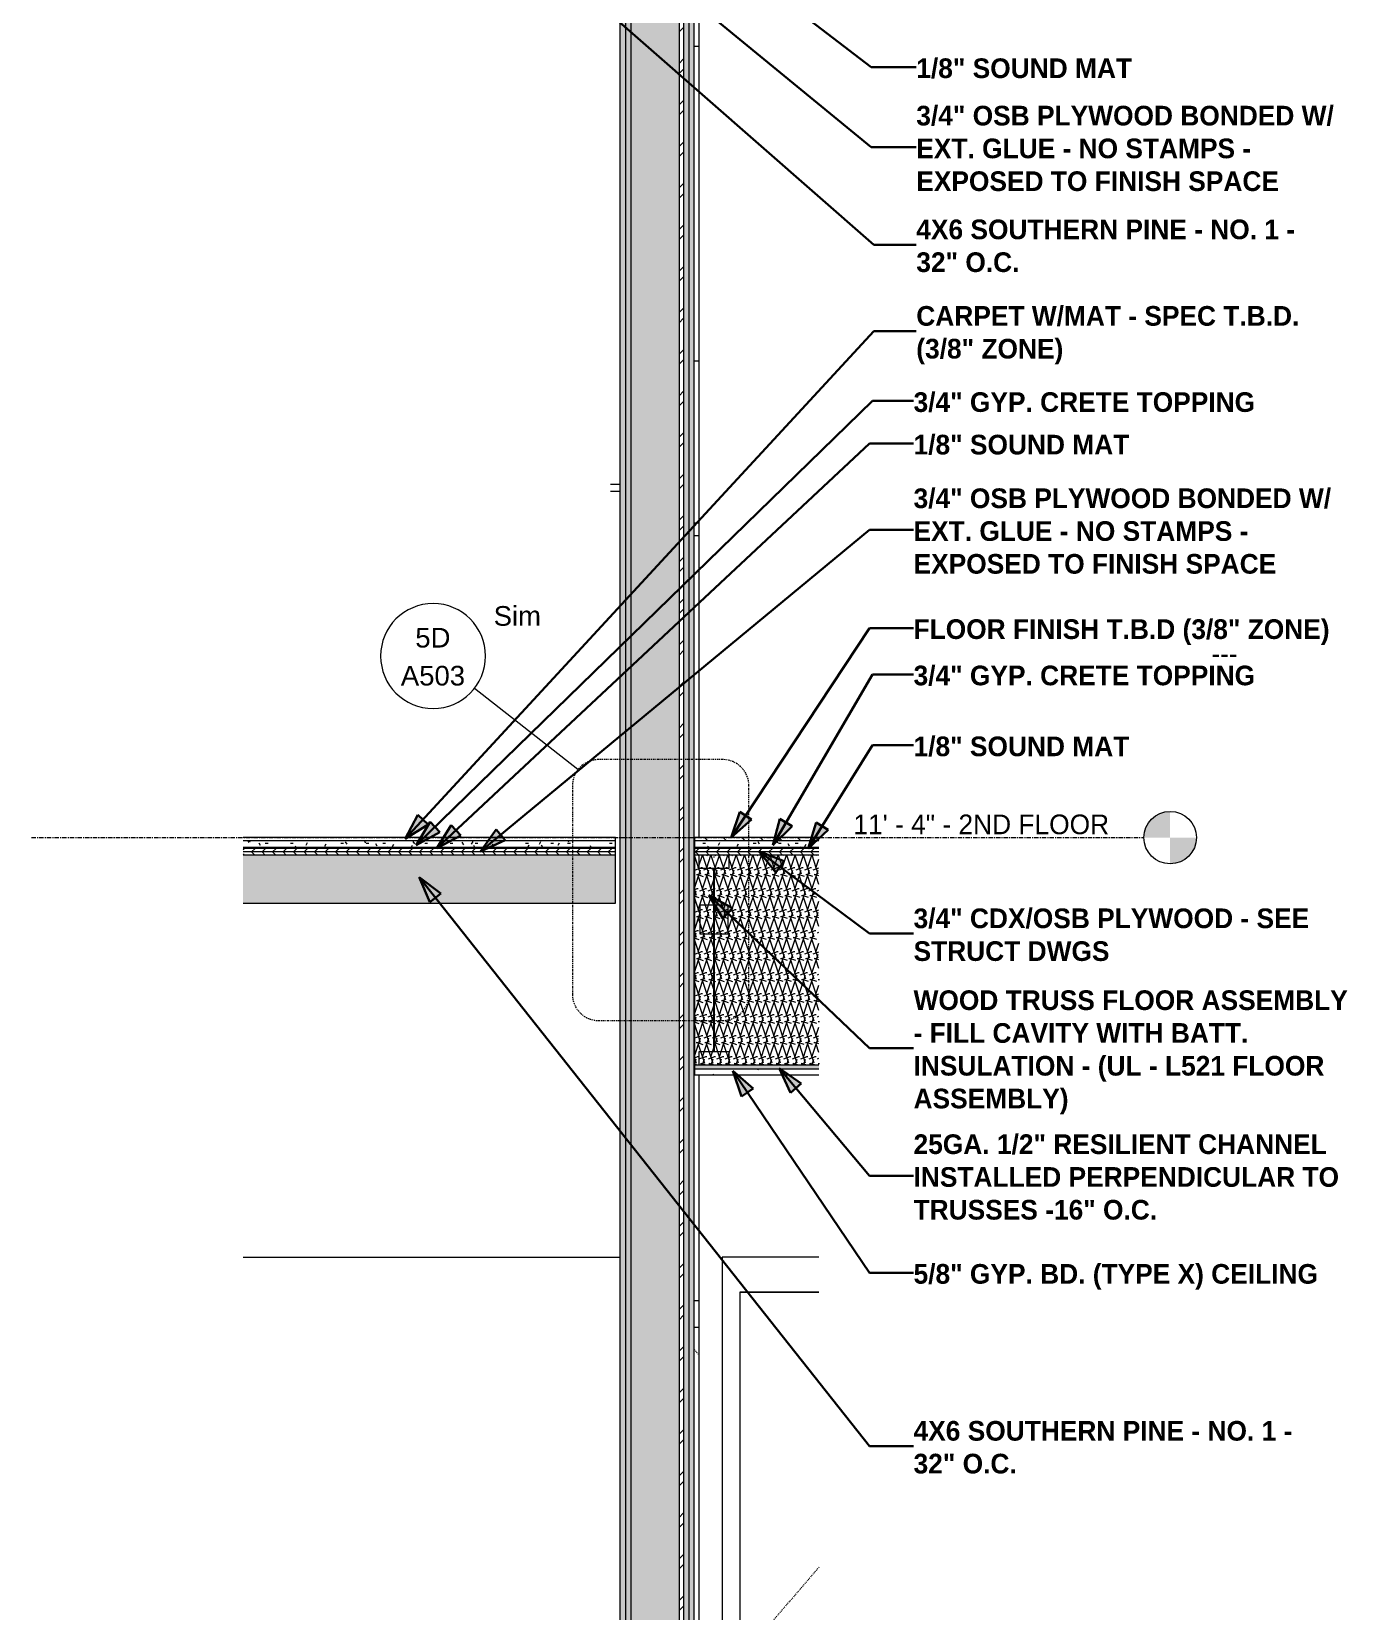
# Model space of a CAD drawing. Header units: inches. Extents: x 9847 to 10833, y -183 to 465.
# Drawn here: x 10234.6 to 10385, y 47.5 to 228.2 of the extents above; entities that cross this region are included whole.
import ezdxf

# ---------------------------------------------------------------- set-up
doc = ezdxf.new("R2010")
doc.units = ezdxf.units.IN
doc.header["$MEASUREMENT"] = 0
for name, pattern in [('Dash 1_16_', [0.125, 0.0625, -0.0625]), ('Dash Dot 3_16_', [0.3125, 0.1875, -0.0625, 0, -0.0625]), ('Grid Line 1_2_', [0.875, 0.5, -0.125, 0.125, -0.125])]:
    doc.linetypes.add(name, pattern=pattern)
for name, color, linetype, lineweight in [('0-2', 55, 'Continuous', 9), ('0-4', 90, 'Continuous', 5), ('0-5', 9, 'Continuous', 9), ('0-6', 7, 'Continuous', 9), ('A-ANNO-SYMB', 150, 'Continuous', 9), ('A-ANNO-SYMB-1', 150, 'Dash Dot 3_16_', 9), ('A-CLNG-2', 13, 'Continuous', 9), ('A-CLNG-4', 251, 'Continuous', 5), ('A-CLNG-PATT-1', 252, 'Continuous', 9), ('A-DOOR-1', 7, 'Continuous', 9), ('A-DOOR-2', 55, 'Continuous', 9), ('A-DOOR-3', 253, 'Dash 1_16_', 9), ('A-DOOR-4', 7, 'Dash 1_16_', 9), ('A-DOOR-FRAM-2', 7, 'Continuous', 9), ('A-DOOR-FRAM-4', 253, 'Continuous', 9), ('A-FLOR-3', 192, 'Continuous', 9), ('A-FLOR-6', 41, 'Continuous', 18), ('A-FLOR-7', 135, 'Continuous', 5), ('A-FLOR-8', 7, 'Continuous', 9), ('A-FLOR-LEVL', 51, 'Continuous', 9), ('A-FLOR-LEVL-1', 51, 'Grid Line 1_2_', 9), ('A-FLOR-MCUT-1', 51, 'Continuous', 9), ('A-FLOR-MCUT-2', 7, 'Continuous', 9), ('A-FLOR-PATT-1', 252, 'Continuous', 9), ('A-WALL-6', 7, 'Continuous', 9), ('A-WALL-PATT-2', 252, 'Continuous', 9), ('G-ANNO-TEXT', 231, 'Continuous', 30), ('G-ANNO-TEXT-1', 231, 'Continuous', 9), ('I-WALL-1', 55, 'Continuous', 9), ('I-WALL-2', 7, 'Continuous', 9), ('Q-CASE-1', 9, 'Continuous', 9), ('S-BEAM-1', 55, 'Continuous', 9), ('S-BEAM-3', 7, 'Continuous', 9)]:
    doc.layers.add(name, color=color, linetype=linetype, lineweight=lineweight)
doc.styles.add('Arial', font='arial.ttf', dxfattribs={"height": 2.25})
doc.styles.add('Century Gothic', font='ufonts.com_century-gothic.ttf', dxfattribs={"height": 2.25})
doc.styles.add('Century Gothic_B', font='GOTHICB.TTF', dxfattribs={"height": 2.25})
pattern_1 = [(0, (11229.947, 72), (7.68, 1.92), [0.317, -5.443, 0.317, -5.443, -30.72]), (0, (11229.947, 72), (7.68, 1.92), [-11.52, 0.317, -11.203, 0.317, -5.443, -13.44]), (0, (11229.947, 72), (7.68, 1.92), [-28.8, 0.317, -3.523, 0.317, -9.283]), (120, (11232.827, 72.96), (-5.5027688, 5.691075), [0.317, -5.443, 0.317, -5.443, -30.72]), (120, (11232.827, 72.96), (-5.5027688, 5.691075), [-11.52, 0.317, -11.203, 0.317, -5.443, -13.44]), (120, (11232.827, 72.96), (-5.5027688, 5.691075), [-28.8, 0.317, -3.523, 0.317, -9.283]), (240, (11233.787, 76.8), (-2.1772312, -7.611075), [0.317, -5.443, 0.317, -5.443, -30.72]), (240, (11233.787, 76.8), (-2.1772312, -7.611075), [-11.52, 0.317, -11.203, 0.317, -5.443, -13.44]), (240, (11233.787, 76.8), (-2.1772312, -7.611075), [-28.8, 0.317, -3.523, 0.317, -9.283])]

# ---------------------------------------------------------------- blocks, each defined once
blk = doc.blocks.new('OD_CW_Upper Cabinet - OD_CW_Upper Cabinet-3856829-WALL SECTION - WEST STAIR - EAST WALL')
at = {"layer": 'Q-CASE-1'}
for p, q in [((10263.71, 226.5), (10263.21, 226.5)), ((10263.71, 190.5), (10263.21, 190.5))]:
    blk.add_line(p, q, dxfattribs=at)
blk = doc.blocks.new('OD_CW_Base Cabinet - OD_CW_Base Cabinet-3870047-WALL SECTION - WEST STAIR - EAST WALL')
at = {"layer": 'Q-CASE-1'}
blk.add_line((10263.71, 170.5), (10263.21, 170.5), dxfattribs=at)
blk = doc.blocks.new('SWING - SINGLE - FLUSH - SWING - FLUSH - 2-10 x 6-8 - PRIVACY-3983842-WALL SECTION - WEST STAIR - EAST WALL')
at = {"layer": 'A-DOOR-3'}
for p, q in [((10263.21, 77.44), (10263.71, 76.85)), ((10263.21, 2.56), (10263.71, 3.15))]:
    blk.add_line(p, q, dxfattribs=at)
at = {"layer": 'A-DOOR-FRAM-4'}
for p, q in [((10263.71, 83), (10263.21, 83)), ((10263.21, 80), (10263.71, 80))]:
    blk.add_line(p, q, dxfattribs=at)
blk = doc.blocks.new('Casework 8 - Casework 1-3926263-WALL SECTION - WEST STAIR - EAST WALL')
at = {"layer": 'Q-CASE-1'}
blk.add_line((10263.21, 172), (10263.71, 172), dxfattribs=at)
blk = doc.blocks.new('CTR - 1st Phase - Unit Layouts_rvt-3-WALL SECTION - WEST STAIR - EAST WALL')
at = {"layer": '0-5'}
for name in ['OD_CW_Upper Cabinet - OD_CW_Upper Cabinet-3856829-WALL SECTION - WEST STAIR - EAST WALL', 'Casework 8 - Casework 1-3926263-WALL SECTION - WEST STAIR - EAST WALL', 'OD_CW_Base Cabinet - OD_CW_Base Cabinet-3870047-WALL SECTION - WEST STAIR - EAST WALL', 'SWING - SINGLE - FLUSH - SWING - FLUSH - 2-10 x 6-8 - PRIVACY-3983842-WALL SECTION - WEST STAIR - EAST WALL']:
    blk.add_blockref(name, (0, 0), dxfattribs=at)
blk = doc.blocks.new('HOLLOW METAL - HM - WOOD LEAF - 20 MIN - 3-0 x 7-0-2191981-WALL SECTION - WEST STAIR - EAST WALL')
at = {"layer": 'A-DOOR-1'}
for p, q in [((10277.46, 84), (10268.41, 84)), ((10268.41, 84), (10268.41, 0.37))]:
    blk.add_line(p, q, dxfattribs=at)
at = {"layer": 'A-DOOR-4'}
for p, q in [((10277.46, 52.55), (10268.41, 42)), ((10268.41, 42), (10277.46, 31.45))]:
    blk.add_line(p, q, dxfattribs=at)
at = {"layer": 'A-DOOR-FRAM-2'}
for p, q in [((10266.41, 88), (10266.41, 0.37)), ((10277.46, 88), (10266.41, 88)), ((10268.41, 84), (10268.41, 0.37)), ((10268.41, 84), (10277.46, 84))]:
    blk.add_line(p, q, dxfattribs=at)
blk = doc.blocks.new('CTR - 1st Phase - Common Walls_rvt-3-WALL SECTION - WEST STAIR - EAST WALL')
at = {"layer": 'I-WALL-1'}
for p, q in [((10263.71, 259.5), (10263.71, 136)), ((10263.71, 108.87), (10263.71, 0.37))]:
    blk.add_line(p, q, dxfattribs=at)
at = {"layer": '0-6'}
blk.add_blockref('HOLLOW METAL - HM - WOOD LEAF - 20 MIN - 3-0 x 7-0-2191981-WALL SECTION - WEST STAIR - EAST WALL', (0, 0), dxfattribs=at)
blk = doc.blocks.new('HOLLOW METAL - STAIR DOOR 3-0 x 7-0-V13-WALL SECTION - WEST STAIR - EAST WALL')
at = {"layer": 'A-DOOR-2'}
for p, q in [((10254.71, 176.39), (10254.22, 176.39)), ((10254.22, 175.61), (10254.71, 175.61))]:
    blk.add_line(p, q, dxfattribs=at)
at = {"layer": 'A-DOOR-2', "flags": 128}
for points in [[(10254.22, 176.39), (10254.19, 176.39), (10254.17, 176.39), (10254.15, 176.39), (10254.12, 176.39), (10254.1, 176.39), (10254.08, 176.39), (10254.05, 176.39), (10254.03, 176.39), (10254.01, 176.39), (10253.99, 176.39), (10253.97, 176.39), (10253.94, 176.39), (10253.92, 176.39), (10253.9, 176.39), (10253.88, 176.39), (10253.86, 176.39), (10253.85, 176.39), (10253.83, 176.39), (10253.81, 176.39), (10253.79, 176.39), (10253.78, 176.39), (10253.76, 176.39), (10253.75, 176.39), (10253.73, 176.39), (10253.72, 176.39), (10253.71, 176.39), (10253.7, 176.39), (10253.69, 176.39), (10253.68, 176.39), (10253.67, 176.39), (10253.66, 176.39), (10253.65, 176.39), (10253.65, 176.39), (10253.64, 176.39), (10253.64, 176.39), (10253.63, 176.39), (10253.63, 176.39), (10253.63, 176.39), (10253.63, 176.39), (10253.63, 176.39)], [(10253.63, 175.61), (10253.63, 175.61), (10253.63, 175.61), (10253.63, 175.61), (10253.63, 175.61), (10253.64, 175.61), (10253.64, 175.61), (10253.65, 175.61), (10253.66, 175.61), (10253.66, 175.61), (10253.67, 175.61), (10253.68, 175.61), (10253.69, 175.61), (10253.71, 175.61), (10253.72, 175.61), (10253.73, 175.61), (10253.74, 175.61), (10253.76, 175.61), (10253.77, 175.61), (10253.79, 175.61), (10253.81, 175.61), (10253.82, 175.61), (10253.84, 175.61), (10253.86, 175.61), (10253.88, 175.61), (10253.9, 175.61), (10253.92, 175.61), (10253.94, 175.61), (10253.96, 175.61), (10253.98, 175.61), (10254, 175.61), (10254.03, 175.61), (10254.05, 175.61), (10254.07, 175.61), (10254.09, 175.61), (10254.12, 175.61), (10254.14, 175.61), (10254.16, 175.61), (10254.19, 175.61), (10254.21, 175.61), (10254.22, 175.61)]]:
    blk.add_lwpolyline(points, dxfattribs=at)
blk = doc.blocks.new('CTR - 1st Phase -Stairs _ Elevators_rvt-3-WALL SECTION - WEST STAIR - EAST WALL')
at = {"layer": 'A-FLOR-6'}
blk.add_hatch(color=256, dxfattribs=at).paths.add_polyline_path([(10244.54, 128.5), (10254.21, 128.5), (10254.21, 134), (10211.63, 134), (10211.63, 128.5)], flags=0)
at = {"layer": 'A-FLOR-7'}
blk.add_hatch(color=256, dxfattribs=at).paths.add_polyline_path([(10254.21, 134.75), (10254.21, 134.87), (10211.63, 134.87), (10211.63, 134.75)], flags=0)
at = {"layer": 'A-FLOR-PATT-1'}
h = blk.add_hatch(dxfattribs=at)
h.set_pattern_fill('FP_21', color=256, style=0, pattern_type=2)
h.set_pattern_definition([(0, (11229.947, 72), (3.84, 0.96), [0.317, -2.563, 0.317, -2.563, -15.36]), (0, (11229.947, 72), (3.84, 0.96), [-5.76, 0.317, -5.443, 0.317, -2.563, -6.72]), (0, (11229.947, 72), (3.84, 0.96), [-14.4, 0.317, -1.603, 0.317, -4.483]), (120, (11231.387, 72.48), (-2.7513844, 2.84553755), [0.317, -2.563, 0.317, -2.563, -15.36]), (120, (11231.387, 72.48), (-2.7513844, 2.84553755), [-5.76, 0.317, -5.443, 0.317, -2.563, -6.72]), (120, (11231.387, 72.48), (-2.7513844, 2.84553755), [-14.4, 0.317, -1.603, 0.317, -4.483]), (240, (11231.867, 74.4), (-1.0886156, -3.80553755), [0.317, -2.563, 0.317, -2.563, -15.36]), (240, (11231.867, 74.4), (-1.0886156, -3.80553755), [-5.76, 0.317, -5.443, 0.317, -2.563, -6.72]), (240, (11231.867, 74.4), (-1.0886156, -3.80553755), [-14.4, 0.317, -1.603, 0.317, -4.483])])
h.paths.add_polyline_path([(10254.21, 134.87), (10254.21, 135.62), (10211.63, 135.62), (10211.63, 134.87)], flags=0)
h = blk.add_hatch(dxfattribs=at)
h.set_pattern_fill('FP_22', color=256, style=0, pattern_type=2)
h.set_pattern_definition([(0, (11229.947, 72), (0, 1.2), []), (315, (11229.947, 72), (1.1992531, 0), [1.696, -1.696]), (45, (11229.947, 72), (1.1992531, 0), [1.696, -1.696])])
h.paths.add_polyline_path([(10254.21, 134), (10254.21, 134.75), (10211.63, 134.75), (10211.63, 134), (10244.54, 134)], flags=0)
at = {"layer": 'A-WALL-PATT-2'}
h = blk.add_hatch(dxfattribs=at)
h.set_pattern_fill('FP_24', color=256, style=0, pattern_type=2)
h.set_pattern_definition(pattern_1)
h.paths.add_polyline_path([(10254.71, 0), (10255.34, 0), (10255.34, 403.53), (10254.71, 403.53), (10254.71, 18.15)], flags=0)
h = blk.add_hatch(dxfattribs=at)
h.set_pattern_fill('FP_24', color=256, style=0, pattern_type=2)
h.set_pattern_definition(pattern_1)
h.paths.add_polyline_path([(10255.96, 0), (10255.96, 403.53), (10255.34, 403.53), (10255.34, 0), (10255.71, 0)], flags=0)
h = blk.add_hatch(dxfattribs=at)
h.set_pattern_fill('FP_19', color=256, style=0, pattern_type=2)
h.set_pattern_definition([(161.57, (11230.067, 72.12), (-0.960383694, -0.00039918), [0, -6.83, 0.758, 0]), (18.43, (11229.827, 72.12), (-0.960383694, 0.00039918), [0, -6.83, 0.758, 0]), (108.43, (11230.067, 72.12), (0.47951018, -2.4005264), [2.276, -5.312]), (71.57, (11229.827, 72.12), (0.47951018, 2.4005264), [2.276, -5.312])])
h.paths.add_polyline_path([(10261.46, -3), (10261.46, 403.53), (10255.96, 403.53), (10255.96, -3), (10261, -3)], flags=0)
h = blk.add_hatch(dxfattribs=at)
h.set_pattern_fill('FP_25', color=256, style=0, pattern_type=2)
h.set_pattern_definition([(45, (11229.947, 72), (-2.375879, 2.375879), []), (45, (11229.947, 75.6), (-2.375879, 2.375879), [])])
h.paths.add_polyline_path([(10261.46, 0.37), (10261.96, 0.37), (10261.96, 403.53), (10261.46, 403.53), (10261.46, 18.15)], flags=0)
h = blk.add_hatch(dxfattribs=at)
h.set_pattern_fill('FP_24', color=256, style=0, pattern_type=2)
h.set_pattern_definition(pattern_1)
h.paths.add_polyline_path([(10261.96, 0), (10262.59, 0), (10262.59, 403.53), (10261.96, 403.53), (10261.96, 0.37)], flags=0)
h = blk.add_hatch(dxfattribs=at)
h.set_pattern_fill('FP_24', color=256, style=0, pattern_type=2)
h.set_pattern_definition(pattern_1)
h.paths.add_polyline_path([(10262.59, 0), (10263.21, 0), (10263.21, 403.53), (10262.59, 403.53), (10262.59, 0.37)], flags=0)
at = {"layer": 'A-FLOR-8'}
for p, q in [((10254.21, 136), (10211.63, 136)), ((10254.21, 128.5), (10254.21, 136)), ((10211.63, 128.5), (10254.21, 128.5))]:
    blk.add_line(p, q, dxfattribs=at)
at = {"layer": 'A-FLOR-MCUT-2'}
for p, q in [((10254.21, 135.62), (10211.63, 135.62)), ((10254.21, 134.87), (10211.63, 134.87)), ((10254.21, 134.75), (10211.63, 134.75)), ((10254.21, 134), (10211.63, 134))]:
    blk.add_line(p, q, dxfattribs=at)
at = {"layer": 'A-WALL-6'}
for p, q in [((10255.34, 403.53), (10255.34, -3)), ((10255.96, 403.53), (10255.96, -3)), ((10261.46, 403.53), (10261.46, -3)), ((10261.96, 403.53), (10261.96, -3)), ((10262.59, 403.53), (10262.59, -3))]:
    blk.add_line(p, q, dxfattribs=at)
at = {"layer": 'I-WALL-1'}
blk.add_line((10211.63, 88), (10254.71, 88), dxfattribs=at)
at = {"layer": 'I-WALL-2'}
for p, q in [((10254.71, 403.53), (10254.71, -3)), ((10263.21, -3), (10263.21, 403.53))]:
    blk.add_line(p, q, dxfattribs=at)
at = {"layer": '0-2'}
blk.add_blockref('HOLLOW METAL - STAIR DOOR 3-0 x 7-0-V13-WALL SECTION - WEST STAIR - EAST WALL', (0, 0), dxfattribs=at)
blk = doc.blocks.new('TRUSS - 24_-2434951-WALL SECTION - WEST STAIR - EAST WALL')
at = {"layer": 'S-BEAM-1'}
for p, q in [((10265.53, 133.75), (10265.4, 133.75)), ((10265.4, 132.5), (10265.4, 111.5)), ((10265.53, 111.5), (10265.53, 132.5))]:
    blk.add_line(p, q, dxfattribs=at)
at = {"layer": 'S-BEAM-3'}
for p, q in [((10263.71, 134), (10263.71, 132.5)), ((10267.21, 134), (10263.71, 134)), ((10267.21, 132.5), (10267.21, 134)), ((10263.71, 132.5), (10267.21, 132.5)), ((10267.09, 128.27), (10263.84, 128.27)), ((10263.84, 128.27), (10263.84, 125.01)), ((10267.09, 125.01), (10267.09, 128.27)), ((10263.84, 125.01), (10267.09, 125.01)), ((10263.71, 111.5), (10263.71, 110)), ((10267.21, 111.5), (10263.71, 111.5)), ((10267.21, 110), (10267.21, 111.5)), ((10263.71, 110), (10267.21, 110))]:
    blk.add_line(p, q, dxfattribs=at)
blk = doc.blocks.new('CTR - 1st Phase - Structure_rvt-3-WALL SECTION - WEST STAIR - EAST WALL')
at = {"layer": '0-2'}
blk.add_blockref('TRUSS - 24_-2434951-WALL SECTION - WEST STAIR - EAST WALL', (0, 0), dxfattribs=at)
blk = doc.blocks.new('Level - Level Head - Circle-50818-WALL SECTION - WEST STAIR - EAST WALL')
at = {"layer": 'A-FLOR-LEVL'}
h = blk.add_hatch(color=256, dxfattribs=at)
edge = h.paths.add_edge_path(flags=0)
edge.add_line((10317.61, 0), (10314.61, 0))
edge.add_arc((10317.61, 0), 3, 90, 180, ccw=False)
edge.add_line((10317.61, 3), (10317.61, 0))
h = blk.add_hatch(color=256, dxfattribs=at)
edge = h.paths.add_edge_path(flags=0)
edge.add_line((10317.61, -3), (10317.61, 0))
edge.add_line((10317.61, 0), (10320.61, 0))
edge.add_arc((10317.61, 0), 3, 270, 360, ccw=False)
blk.add_circle((10317.61, 0), 3, dxfattribs=at)
blk = doc.blocks.new('Section - Callout Head-565430-WALL SECTION - WEST STAIR - EAST WALL')
at = {"layer": 'A-ANNO-SYMB'}
for start, end in [(0, 180), (180, 360)]:
    blk.add_arc((10233.52, 287.26), 6, start, end, dxfattribs=at)
at = {"layer": 'A-ANNO-SYMB', "insert": (10322.49, 288.66), "char_height": 2.25, "width": 3.8632, "attachment_point": 1, "style": 'Century Gothic'}
blk.add_mtext('---', dxfattribs=at)

msp = doc.modelspace()

# ---------------------------------------------------------------- hatches: boundary and pattern name
at = {"layer": 'A-CLNG-4'}
msp.add_hatch(color=256, dxfattribs=at).paths.add_polyline_path([(10316.37809, 109.5), (10324.60609, 109.5), (10324.60609, 110), (10310.36317, 110), (10310.36317, 109.5), (10312.27358, 109.5)], flags=0)
at = {"layer": 'A-CLNG-PATT-1'}
h = msp.add_hatch(dxfattribs=at)
h.set_pattern_fill('FP_24', color=256, style=0, pattern_type=2)
h.set_pattern_definition([(0, (11277.0966, 72), (7.68, 1.92), [0.317, -5.443, 0.317, -5.443, -30.72]), (0, (11277.0966, 72), (7.68, 1.92), [-11.52, 0.317, -11.203, 0.317, -5.443, -13.44]), (0, (11277.0966, 72), (7.68, 1.92), [-28.8, 0.317, -3.523, 0.317, -9.283]), (120, (11279.9766, 72.96), (-5.5027688, 5.691075), [0.317, -5.443, 0.317, -5.443, -30.72]), (120, (11279.9766, 72.96), (-5.5027688, 5.691075), [-11.52, 0.317, -11.203, 0.317, -5.443, -13.44]), (120, (11279.9766, 72.96), (-5.5027688, 5.691075), [-28.8, 0.317, -3.523, 0.317, -9.283]), (240, (11280.9366, 76.8), (-2.1772312, -7.611075), [0.317, -5.443, 0.317, -5.443, -30.72]), (240, (11280.9366, 76.8), (-2.1772312, -7.611075), [-11.52, 0.317, -11.203, 0.317, -5.443, -13.44]), (240, (11280.9366, 76.8), (-2.1772312, -7.611075), [-28.8, 0.317, -3.523, 0.317, -9.283])])
h.paths.add_polyline_path([(10310.86317, 108.875), (10324.60609, 108.875), (10324.60609, 109.5), (10310.36317, 109.5), (10310.36317, 108.875)], flags=0)
at = {"layer": 'A-FLOR-7'}
msp.add_hatch(color=256, dxfattribs=at).paths.add_polyline_path([(10324.60609, 134.75), (10324.60609, 134.875), (10310.36317, 134.875), (10310.36317, 134.75), (10323.43895, 134.75)], flags=0)
at = {"layer": 'A-FLOR-PATT-1'}
h = msp.add_hatch(dxfattribs=at)
h.set_pattern_fill('FP_20', color=256, style=0, pattern_type=2)
h.set_pattern_definition([(135, (11277.0966, 72), (-1.0606602, -1.0606602), [])])
h.paths.add_polyline_path([(10324.60609, 135.625), (10324.60609, 136), (10310.36317, 136), (10310.36317, 135.625), (10323.43895, 135.625)], flags=0)
h = msp.add_hatch(dxfattribs=at)
h.set_pattern_fill('FP_21', color=256, style=0, pattern_type=2)
h.set_pattern_definition([(0, (11277.0966, 72), (3.84, 0.96), [0.317, -2.563, 0.317, -2.563, -15.36]), (0, (11277.0966, 72), (3.84, 0.96), [-5.76, 0.317, -5.443, 0.317, -2.563, -6.72]), (0, (11277.0966, 72), (3.84, 0.96), [-14.4, 0.317, -1.603, 0.317, -4.483]), (120, (11278.5366, 72.48), (-2.7513844, 2.84553755), [0.317, -2.563, 0.317, -2.563, -15.36]), (120, (11278.5366, 72.48), (-2.7513844, 2.84553755), [-5.76, 0.317, -5.443, 0.317, -2.563, -6.72]), (120, (11278.5366, 72.48), (-2.7513844, 2.84553755), [-14.4, 0.317, -1.603, 0.317, -4.483]), (240, (11279.0166, 74.4), (-1.0886156, -3.80553755), [0.317, -2.563, 0.317, -2.563, -15.36]), (240, (11279.0166, 74.4), (-1.0886156, -3.80553755), [-5.76, 0.317, -5.443, 0.317, -2.563, -6.72]), (240, (11279.0166, 74.4), (-1.0886156, -3.80553755), [-14.4, 0.317, -1.603, 0.317, -4.483])])
h.paths.add_polyline_path([(10324.60609, 134.875), (10324.60609, 135.625), (10310.36317, 135.625), (10310.36317, 134.875), (10323.43895, 134.875)], flags=0)
h = msp.add_hatch(dxfattribs=at)
h.set_pattern_fill('FP_22', color=256, style=0, pattern_type=2)
h.set_pattern_definition([(0, (11277.0966, 72), (0, 1.2), []), (315, (11277.09656, 72), (1.1992531, 0), [1.696, -1.696]), (45, (11277.09656, 72), (1.1992531, 0), [1.696, -1.696])])
h.paths.add_polyline_path([(10310.86317, 134), (10324.60609, 134), (10324.60609, 134.75), (10310.36317, 134.75), (10310.36317, 134)], flags=0)
h = msp.add_hatch(dxfattribs=at)
h.set_pattern_fill('FP_19', color=256, style=0, pattern_type=2)
h.set_pattern_definition([(161.57, (11277.21656, 72.12), (-0.96038369, -0.00039918), [0, -6.83, 0.758, 0]), (18.43, (11276.97656, 72.12), (-0.96038369, 0.00039918), [0, -6.83, 0.758, 0]), (108.43, (11277.21656, 72.12), (0.47951018, -2.4005264), [2.276, -5.312]), (71.57, (11276.97656, 72.12), (0.47951018, 2.4005264), [2.276, -5.312])])
h.paths.add_polyline_path([(10310.36317, 110), (10324.60609, 110), (10324.60609, 134), (10310.36317, 134), (10310.36317, 110.26367)], flags=0)
at = {"layer": 'G-ANNO-TEXT'}
for points in [[(10277.31332, 135.85159), (10279.93825, 137.51168), (10278.75653, 138.60174)], [(10278.56945, 135.1215), (10281.27926, 136.6391), (10280.15741, 137.79068)], [(10280.93192, 134.79239), (10283.67154, 136.25548), (10282.57296, 137.42927)], [(10314.57134, 135.99201), (10316.89402, 138.05387), (10315.55191, 138.93898)], [(10319.3272, 135.13717), (10321.53426, 137.32236), (10320.14598, 138.13313)], [(10323.38815, 134.75462), (10325.65571, 136.87697), (10324.29074, 137.72641)], [(10285.90051, 134.4091), (10288.72482, 135.70118), (10287.70039, 136.94022)], [(10317.74568, 134.44228), (10319.66978, 132.00424), (10320.63102, 133.29293)], [(10278.89049, 131.47261), (10280.12161, 128.6212), (10281.38237, 129.61878)], [(10312.01015, 129.41011), (10313.62729, 126.7585), (10314.73644, 127.92232)], [(10314.74484, 109.32074), (10315.76106, 106.38587), (10317.09235, 107.28718)], [(10320.04418, 109.63928), (10321.35529, 106.82376), (10322.58739, 107.85652)]]:
    msp.add_hatch(color=256, dxfattribs=at).paths.add_polyline_path(points, flags=0)

# ---------------------------------------------------------------- linework, layer by layer
at = {"layer": 'A-ANNO-SYMB'}
msp.add_line((10297.06108, 143.77523), (10285.21317, 153.06471), dxfattribs=at)
at = {"layer": 'A-ANNO-SYMB-1'}
for p, q in [((10313.60366, 144.92418), (10299.42193, 144.92418)), ((10296.42193, 141.92418), (10296.42193, 118.07556)), ((10316.60366, 118.07556), (10316.60366, 141.92418)), ((10299.42193, 115.07556), (10313.60366, 115.07556))]:
    msp.add_line(p, q, dxfattribs=at)
for centre, start, end in [((10299.42193, 141.92418), 90, 180), ((10313.60366, 141.92418), 0, 90), ((10299.42193, 118.07556), 180, 270), ((10313.60366, 118.07556), 270, 0)]:
    msp.add_arc(centre, 3, start, end, dxfattribs=at)
at = {"layer": 'A-CLNG-2'}
for p, q in [((10310.36317, 110), (10310.36317, 108.875)), ((10324.60609, 109.5), (10310.36317, 109.5)), ((10310.36317, 108.875), (10324.60609, 108.875))]:
    msp.add_line(p, q, dxfattribs=at)
at = {"layer": 'A-FLOR-3'}
for p, q in [((10324.60609, 136), (10310.36317, 136)), ((10310.36317, 136), (10310.36317, 110)), ((10310.36317, 110), (10324.60609, 110))]:
    msp.add_line(p, q, dxfattribs=at)
at = {"layer": 'A-FLOR-LEVL-1'}
msp.add_line((10234.59741, 136), (10361.76382, 136), dxfattribs=at)
at = {"layer": 'A-FLOR-MCUT-1'}
for p, q in [((10324.60609, 135.625), (10310.36317, 135.625)), ((10324.60609, 134.875), (10310.36317, 134.875)), ((10324.60609, 134.75), (10310.36317, 134.75)), ((10324.60609, 134), (10310.36317, 134))]:
    msp.add_line(p, q, dxfattribs=at)
at = {"layer": 'G-ANNO-TEXT'}
for p, q in [((10268.0048, 266.44656), (10330.56796, 214.95472)), ((10275.05187, 266.77394), (10330.56796, 224.12551)), ((10263.12296, 263.30395), (10330.88007, 203.81687)), ((10330.56796, 224.12551), (10335.73582, 224.12551)), ((10330.56796, 214.95472), (10335.73582, 214.95472)), ((10330.88007, 203.81687), (10335.73582, 203.81687)), ((10277.31332, 135.85159), (10330.88007, 193.92292)), ((10330.88007, 193.92292), (10335.73582, 193.92292)), ((10278.56945, 135.1215), (10330.73493, 185.93975)), ((10330.73493, 185.93975), (10335.42371, 185.93975)), ((10280.93192, 134.79239), (10330.38331, 181.07513)), ((10330.38331, 181.07513), (10335.42371, 181.07513)), ((10285.90051, 134.4091), (10330.38331, 171.18683)), ((10330.38331, 171.18683), (10335.42371, 171.18683)), ((10314.57134, 135.99201), (10330.38331, 159.96818)), ((10330.38331, 159.96818), (10335.42371, 159.96818)), ((10319.3272, 135.13717), (10330.73493, 154.67057)), ((10330.73493, 154.67057), (10335.42371, 154.67057)), ((10323.38815, 134.75462), (10330.73493, 146.56018)), ((10330.73493, 146.56018), (10335.42371, 146.56018)), ((10278.75653, 138.60174), (10277.31332, 135.85159)), ((10277.31332, 135.85159), (10279.93825, 137.51168)), ((10280.15741, 137.79068), (10278.56945, 135.1215)), ((10279.93825, 137.51168), (10278.75653, 138.60174)), ((10281.27926, 136.6391), (10280.15741, 137.79068)), ((10282.57296, 137.42927), (10280.93192, 134.79239)), ((10283.67154, 136.25548), (10282.57296, 137.42927)), ((10315.55191, 138.93898), (10314.57134, 135.99201)), ((10314.57134, 135.99201), (10316.89402, 138.05387)), ((10316.89402, 138.05387), (10315.55191, 138.93898)), ((10320.14598, 138.13313), (10319.3272, 135.13717)), ((10321.53426, 137.32236), (10320.14598, 138.13313)), ((10324.29074, 137.72641), (10323.38815, 134.75462)), ((10325.65571, 136.87697), (10324.29074, 137.72641)), ((10278.56945, 135.1215), (10281.27926, 136.6391)), ((10280.93192, 134.79239), (10283.67154, 136.25548)), ((10287.70039, 136.94022), (10285.90051, 134.4091)), ((10285.90051, 134.4091), (10288.72482, 135.70118)), ((10288.72482, 135.70118), (10287.70039, 136.94022)), ((10319.3272, 135.13717), (10321.53426, 137.32236)), ((10323.38815, 134.75462), (10325.65571, 136.87697)), ((10317.74568, 134.44228), (10319.66978, 132.00424)), ((10320.63102, 133.29293), (10317.74568, 134.44228)), ((10317.74568, 134.44228), (10330.38331, 125.01579)), ((10319.66978, 132.00424), (10320.63102, 133.29293)), ((10278.89049, 131.47261), (10280.12161, 128.6212)), ((10281.38237, 129.61878), (10278.89049, 131.47261)), ((10278.89049, 131.47261), (10330.38331, 66.39444)), ((10280.12161, 128.6212), (10281.38237, 129.61878)), ((10312.01015, 129.41011), (10313.62729, 126.7585)), ((10314.73644, 127.92232), (10312.01015, 129.41011)), ((10312.01015, 129.41011), (10330.38331, 111.89996)), ((10313.62729, 126.7585), (10314.73644, 127.92232)), ((10330.38331, 125.01579), (10335.42371, 125.01579)), ((10330.38331, 111.89996), (10335.42371, 111.89996)), ((10314.74484, 109.32074), (10315.76106, 106.38587)), ((10317.09235, 107.28718), (10314.74484, 109.32074)), ((10314.74484, 109.32074), (10330.38331, 86.22179)), ((10320.04418, 109.63928), (10321.35529, 106.82376)), ((10322.58739, 107.85652), (10320.04418, 109.63928)), ((10320.04418, 109.63928), (10330.38331, 97.30453)), ((10315.76106, 106.38587), (10317.09235, 107.28718)), ((10321.35529, 106.82376), (10322.58739, 107.85652)), ((10330.38331, 97.30453), (10335.42371, 97.30453)), ((10330.38331, 86.22179), (10335.42371, 86.22179)), ((10330.38331, 66.39444), (10335.42371, 66.39444))]:
    msp.add_line(p, q, dxfattribs=at)

# ---------------------------------------------------------------- block references
at = {"layer": '0-4'}
for name in ['CTR - 1st Phase - Structure_rvt-3-WALL SECTION - WEST STAIR - EAST WALL', 'CTR - 1st Phase -Stairs _ Elevators_rvt-3-WALL SECTION - WEST STAIR - EAST WALL', 'CTR - 1st Phase - Common Walls_rvt-3-WALL SECTION - WEST STAIR - EAST WALL', 'CTR - 1st Phase - Unit Layouts_rvt-3-WALL SECTION - WEST STAIR - EAST WALL']:
    msp.add_blockref(name, (47.14956, 0), dxfattribs=at)
at = {"layer": 'A-ANNO-SYMB'}
msp.add_blockref('Section - Callout Head-565430-WALL SECTION - WEST STAIR - EAST WALL', (46.9759, -130.49178), dxfattribs=at)
at = {"layer": 'A-FLOR-LEVL'}
msp.add_blockref('Level - Level Head - Circle-50818-WALL SECTION - WEST STAIR - EAST WALL', (47.14956, 136), dxfattribs=at)

# ---------------------------------------------------------------- texts
at = {"layer": 'A-ANNO-SYMB', "char_height": 2.25, "attachment_point": 1, "style": 'Arial'}
for s, insert, width in [('Sim', (10287.41948, 162.47908), 6.666), ('5D', (10278.46151, 159.99162), 4.92375), ('A503', (10276.80797, 155.64557), 8.9385)]:
    msp.add_mtext(s, dxfattribs=dict(at, insert=insert, width=width))
at = {"layer": 'A-FLOR-LEVL', "insert": (10328.54831, 138.6377), "char_height": 2.25, "width": 36.8145, "attachment_point": 1, "style": 'Century Gothic'}
msp.add_mtext('11\' - 4" - 2ND FLOOR', dxfattribs=at)
at = {"layer": 'G-ANNO-TEXT-1', "char_height": 2.25, "attachment_point": 1, "style": 'Century Gothic_B'}
for s, insert, width in [('1/8" SOUND MAT', (10335.73582, 225.1261), 30.98175), ('3/4" OSB PLYWOOD BONDED W/', (10335.73582, 219.70649), 59.46375), ('EXT. GLUE - NO STAMPS -', (10335.73582, 215.95649), 45.67725), ('EXPOSED TO FINISH SPACE', (10335.73582, 212.20649), 48.70725), ('4X6 SOUTHERN PINE - NO. 1 -', (10335.73582, 206.69305), 53.40375), ('32" O.C.', (10335.73582, 202.94305), 15.22575), ('CARPET W/MAT - SPEC T.B.D.', (10335.73582, 196.7991), 52.116), ('(3/8" ZONE)', (10335.73582, 193.0491), 21.58875), ('3/4" GYP. CRETE TOPPING', (10335.42371, 186.94034), 47.04075), ('1/8" SOUND MAT', (10335.42371, 182.07572), 30.98175), ('3/4" OSB PLYWOOD BONDED W/', (10335.42371, 175.9386), 59.46375), ('EXT. GLUE - NO STAMPS -', (10335.42371, 172.1886), 45.67725), ('EXPOSED TO FINISH SPACE', (10335.42371, 168.4386), 48.70725), ('FLOOR FINISH T.B.D (3/8" ZONE)', (10335.42371, 160.96877), 57.267), ('3/4" GYP. CRETE TOPPING', (10335.42371, 155.67116), 47.04075), ('1/8" SOUND MAT', (10335.42371, 147.56077), 30.98175), ('3/4" CDX/OSB PLYWOOD - SEE', (10335.42371, 127.89197), 56.2065), ('STRUCT DWGS', (10335.42371, 124.14197), 25.6035), ('WOOD TRUSS FLOOR ASSEMBLY', (10335.42371, 118.52732), 57.49425), ('- FILL CAVITY WITH BATT.', (10335.42371, 114.77732), 43.935), ('INSULATION - (UL - L521 FLOOR', (10335.42371, 111.02732), 56.43375), ('ASSEMBLY)', (10335.42371, 107.27732), 20.301), ('25GA. 1/2" RESILIENT CHANNEL', (10335.42371, 102.0563), 56.964), ('INSTALLED PERPENDICULAR TO', (10335.42371, 98.3063), 55.2975), ('TRUSSES -16" O.C.', (10335.42371, 94.5563), 32.421), ('5/8" GYP. BD. (TYPE X) CEILING', (10335.42371, 87.22238), 56.58525), ('4X6 SOUTHERN PINE - NO. 1 -', (10335.42371, 69.27062), 53.40375), ('32" O.C.', (10335.42371, 65.52062), 15.22575)]:
    msp.add_mtext(s, dxfattribs=dict(at, insert=insert, width=width))

doc.saveas('drawing.dxf')
